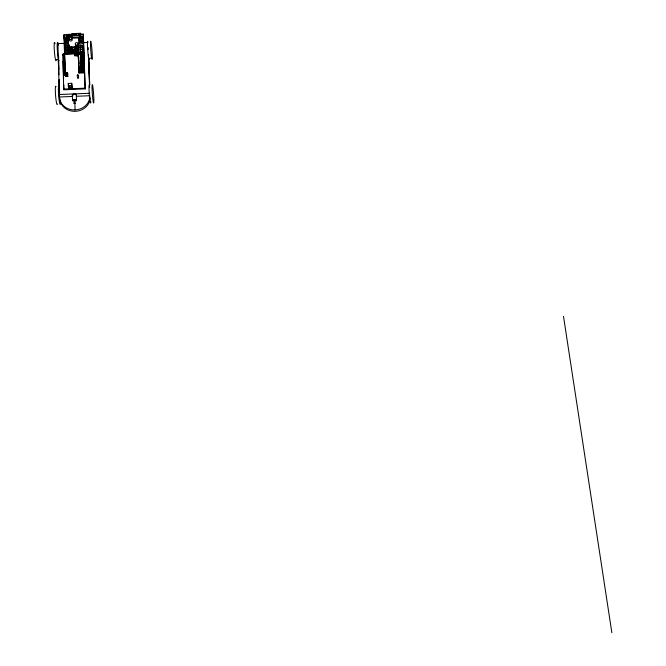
<?xml version="1.0" encoding="UTF-8"?>
<svg xmlns="http://www.w3.org/2000/svg" width="666" height="666" viewBox="0 0 666 666"><rect width="100%" height="100%" fill="white"/><g stroke="black" fill="none" stroke-linecap="round" stroke-linejoin="round"><path stroke-width="1" d="M80.419 41.675L81.185 40.951L82.001 41.617M78.621 75.4C78.197 83.799 76.057 72.144 78.33 75.183M81.885 38.978L81.094 38.128L80.353 39.028M74.567 35.664L73.776 34.815L73.035 35.714M77.206 35.564L76.415 34.724L75.674 35.623M66.916 42.358L66.125 41.517L65.351 42.241M65.093 38.645L65.867 37.92L66.675 38.586L65.901 39.311L65.093 38.645L65.301 41.259M80.694 36.988L80.569 33.3L72.128 33.608L72.436 38.187L79.978 37.904M66.758 39.702L66.034 38.695L65.301 39.594M63.878 37.937L64.785 37.246L68.107 37.779L68.473 44.306L64.244 44.464L63.961 34.807L72.319 34.499L72.128 33.608M68.107 37.779L68.273 43.432L64.952 42.899L64.044 43.59L68.273 43.432L68.473 44.306M83.158 37.221L83.525 43.74L79.304 43.898L79.121 43.024L78.929 37.379L79.853 36.68L81.968 36.605L83.158 37.221L83.983 53.213L64.677 53.954L64.427 45.355M79.121 43.024L80.045 42.333L83.35 42.865M77.647 75.208L77.256 75.449M78.463 54.171L78.313 55.469M78.571 55.236L78.388 57.692M78.571 57.501L78.605 58.616M78.68 60.839L78.463 59.923M78.496 61.031L78.754 60.698L78.53 62.146M78.929 66.375L78.713 67.591M78.938 68.656L78.979 69.78M79.013 70.896L79.129 72.078M80.503 54.279L81.019 72.228L79.096 72.194M71.72 89.294L70.829 88.262L68.973 88.653L69.156 89.394L71.72 89.294L71.637 86.597M78.788 69.963L79.046 69.589L78.829 71.087M74.958 100.658C76.224 99.7 72.511 99.967 74.167 100.691M76.557 54.837L76.016 55.32L74.675 47.086L76.057 47.028L77.114 52.706L83.824 52.456L82.484 52.506M68.831 49.983L69.838 52.997L77.114 52.706L76.39 47.477L77.772 47.428L78.821 52.647L78.005 44.381L77.747 46.662L69.064 46.995L68.665 44.739L69.514 53.014L69.772 50.791L68.665 44.739M70.787 47.228L71.545 52.93L72.927 52.872L72.844 50.216L71.462 50.266L70.787 47.228L72.178 47.178L72.927 52.872M84.024 54.229L83.866 53.471L62.737 54.287L63.736 89.053L68.748 88.844M72.169 88.711L85.065 88.178L85.215 88.894L63.919 89.777L63.736 89.053M59.324 94.522L89.785 93.257M72.619 96.445L59.391 96.995L57.917 43.598L64.369 43.357M76.682 96.27L89.877 95.721M69.156 49.967L69.081 47.752L70.479 47.702L70.871 49.9M74.867 52.764L75.391 52.739L74.883 53.222L74.867 52.764L75.175 55.361L75.699 55.336L75.166 54.895M76.016 55.32L75.708 52.731L76.265 52.706L76.54 54.371M76.89 54.362L77.414 54.337L77.139 52.672L76.615 52.689L76.923 55.286L77.431 54.803L76.923 55.286M75.724 53.188L76.282 53.172M76.632 53.155L77.156 53.13L77.447 55.27M77.764 53.63L77.897 55.786L74.808 55.603L74.742 53.746L77.764 53.63L74.808 54.054M75.708 52.731L75.966 53.929L76.523 53.913M76.873 53.896L77.398 53.879M74.917 54.154L75.433 54.129L75.699 55.336M76.307 54.096L75.741 53.655L76.29 53.63L76.573 55.303M74.808 55.603L77.897 55.786M78.68 66.467L79.179 72.303M78.68 66.608L78.954 65.484M78.721 67.732L78.971 67.391L78.754 68.848M82.442 71.404L83.325 71.37L83.641 72.844L82.751 72.877L82.442 71.404L82.168 63.378L83.05 63.353L83.641 72.844M65.576 72.644L66.109 72.619L66.4 74.259L65.867 74.284L65.576 72.644L65.593 73.102L66.109 72.619M66.642 72.602L67.174 72.577L67.466 74.217L66.933 74.234L66.642 72.602L66.658 73.06L67.174 72.577M78.863 72.061L81.319 71.97M78.879 72.586L81.344 72.486L81.435 72.927L78.971 73.027L78.879 72.586L78.263 53.954L80.711 53.854L81.435 72.927M67.707 73.41L67.857 76.382L65.734 76.465L65.601 73.418L67.774 73.701M64.019 74.093L65.143 74.051L65.501 75.516L64.377 75.566L64.019 74.093L63.728 63.961L64.852 63.911L65.501 75.516M65.618 74.192L66.15 74.176L66.45 75.807L65.917 75.832L65.609 73.909L67.449 73.76L67.466 74.217M65.884 74.592L66.425 75.067L65.892 75.083L65.601 73.418M66.941 74.55L67.491 75.025L66.958 75.042L66.667 73.377L66.983 75.791L67.516 75.766L67.199 73.352L67.216 73.851M65.634 74.659L66.167 74.634M67.233 74.592L66.692 74.151L67.516 75.766M66.45 75.807L66.433 75.35L65.917 75.832M66.966 75.325L67.499 75.308M65.659 76.174L67.857 76.382M68.282 83.433L68.773 89.619L68.282 83.433L71.712 83.292L72.194 89.477L71.712 83.292M68.115 86.081L68.889 85.956M68.423 88.178L71.853 88.037M65.634 47.994L67.749 47.91L67.882 50.333L67.932 52.189L65.817 52.264L65.568 45.854L67.682 45.771L67.807 47.919M80.07 45.288L82.234 45.513L80.07 45.288L80.195 47.436L80.128 45.588M67.749 46.079L65.568 45.854M67.932 52.189L67.741 47.619L65.626 47.702L65.701 48.293M80.128 47.128L82.234 47.053L82.309 47.652M72.511 47.627L73.252 52.855L72.511 47.627L74.367 47.552L75.092 52.789L74.367 47.552M77.672 44.397L78.646 47.428M82.176 45.205L82.442 51.615L80.336 51.698L80.136 47.428L82.251 47.344M80.203 49.276L82.309 49.192L82.384 49.767M67.799 49.759L65.684 49.842L65.767 50.416M65.693 50.117L67.807 50.033M77.772 47.428L78.172 49.625L78.005 44.381M80.336 51.698L80.211 49.542L82.318 49.467M69.747 50.033L77.431 49.742M74.675 47.086L75.333 50.117L76.707 50.067L76.79 52.731L76.14 49.7M69.772 50.791L71.154 50.741L71.22 52.939L70.546 49.917M73.185 50.658L75.025 50.591M77.048 50.516L78.413 50.458L78.488 52.656L77.847 49.625M80.27 51.39L82.442 51.615M67.865 51.881L65.817 52.264M64.244 44.464L64.502 53.205L69.514 53.014L69.431 50.4M83.025 62.462L82.134 62.504L81.81 52.756L82.692 52.722L83 54.229L83.333 63.953L82.692 52.722M78.272 54.221L80.719 54.129M78.28 54.362L80.811 54.312M81.81 52.756L82.118 54.262L83 54.229M78.422 58.808L78.68 58.466L78.455 59.782M55.07 43.74A9.149 0.866 85.3 0 0 54.137 46.112A9.149 0.866 85.3 0 0 55.195 58.15L55.494 59.582L58.516 59.465L58.791 60.348A9.149 0.841 85.4 0 0 59.033 60.631M91.667 58.175L91.433 56.752A9.124 0.608 85.7 0 1 90.493 42.05A9.124 0.608 85.7 0 1 91.916 49.367A9.124 0.608 85.7 0 1 91.883 59.066L91.667 58.175L88.661 58.3L88.42 56.868A9.124 0.633 85.7 0 1 87.487 45.846A9.124 0.633 85.7 0 1 87.879 41.583M64.827 63.178L64.544 53.413L63.42 53.455L63.703 63.22L64.827 63.178L65.185 64.669L64.061 64.71L63.919 59.84M78.571 63.262L78.829 62.929L78.605 64.377M78.563 63.12L78.788 61.913M72.02 33.874L80.461 33.566M66.783 34.391L66.808 35.24M67.466 34.366L67.815 35.298L67.641 34.357M68.323 34.332L68.673 35.265L68.498 34.324M69.181 34.299L69.53 35.231L69.356 34.291M70.047 34.266L70.388 35.206L70.047 34.441M70.904 34.241L71.27 36.022L70.904 34.407M80.569 33.3L80.744 34.182L83.2 34.099L83.35 34.865L85.215 88.894M71.753 34.815C73.568 37.712 64.752 38.054 66.259 35.015L71.82 35.123M72.078 35.723L80.528 35.406M66.983 36.18L66.608 34.399M66.3 36.372L71.795 36.172M72.244 37.304L79.795 37.021M67.507 39.977L68.165 39.952M66.225 41.175L68.207 41.109M83.616 42.641L87.979 42.474M82.484 64.868L83.367 64.835M79.745 34.948L78.655 34.732L78.397 35.689M77.389 77.606L78.746 77.547M56.052 86.73L55.952 86.43A9.191 0.891 85.5 0 0 55.586 95.704A9.191 0.891 85.5 0 0 57.401 104.087M59.574 88.536L59.008 86.305A9.191 0.866 85.5 0 0 58.417 91.642A9.191 0.866 85.5 0 0 59.624 102.93A9.191 0.866 85.5 0 0 60.623 101.423M55.494 59.582L55.778 60.473A9.149 0.866 85.3 0 0 56.219 60.415M89.502 85.356L89.427 85.057A9.166 0.649 85.8 0 0 89.402 95.479A9.166 0.649 85.8 0 0 90.842 101.673M78.913 64.369L78.53 54.121M57.917 43.598L58.283 45.122M63.886 69.53L64.244 71.004L63.703 63.22M66.7 74.617L66.983 75.791M66.433 75.35L66.134 73.393L66.142 73.893M62.737 54.287L62.912 55.037M74.276 99.442L74.492 100.358M64.502 53.205L65.185 64.669M63.961 34.807L64.277 40.435M63.986 35.764L64.169 36.538M68.989 44.722L69.672 47.769M66.259 35.015L66.367 36.68M70.479 47.702L71.154 50.741M71.245 47.211L71.92 50.25M72.552 48.785L73.218 51.815M74.742 53.746L75.175 55.361M78.263 53.954L78.971 73.027M80.136 47.428L80.261 49.575M78.929 37.379L79.304 43.898M83.2 34.099L83.383 35.822M563.494 316.325L611.863 632.7M88.803 58.866L89.727 84.732M89.61 84.882L88.661 58.3L88.878 59.182A9.124 0.633 85.7 0 0 89.202 59.132M88.153 47.586L88.228 49.625M88.403 54.47L89.577 87.338M83.866 53.471L85.065 88.178M83.233 35.057L83.333 38.104M83.05 63.353L83.325 71.37M81.968 36.605L82.159 42.249M82.118 54.262L82.251 58.15M82.517 65.867L82.751 72.877M80.744 34.182L80.844 36.946M80.711 53.854L81.344 72.486M79.853 36.68L80.045 42.333M77.139 52.672L77.156 53.13M75.966 53.929L75.982 54.396M75.433 54.129L74.9 53.688L74.875 55.902M78.313 47.444L78.388 49.7M76.39 47.477L76.465 49.684M75.333 50.117L75.416 52.772M76.29 94.855L76.465 100.275M74.867 103.147L75.083 109.932M71.462 50.266L71.545 52.93M72.344 95.013L72.519 100.441M70.829 88.262L70.746 85.556L69.464 85.614L69.539 88.312M67.682 45.771L67.741 47.619M66.9 37.163L67.066 42.815M66.925 73.776L66.933 74.234M66.392 73.801L66.4 74.259M64.785 37.246L64.952 42.899M65.859 73.818L65.867 74.284M65.651 73.793L65.734 76.465M64.852 63.911L65.143 74.051M63.095 61.172L63.595 78.538M63.769 84.665L63.919 89.777M58.583 56.061L58.666 59.041M58.691 60.04L58.949 69.372M59.241 79.745L59.615 93.232M58.941 74.842L58.225 58.034A9.149 0.841 85.4 0 1 57.176 45.996A9.149 0.841 85.4 0 1 58.084 43.631M59.083 79.97L59.282 87.146M90.168 98.019A15.226 13.503 -4.5 0 1 74.9 111.339A15.226 13.503 -4.5 0 1 59.757 98.418L59.391 96.995A15.26 13.528 -4.5 0 0 74.567 109.94A15.26 13.528 -4.5 0 0 89.877 96.603M73.077 95.638A1.981 0.924 0.7 0 1 72.577 94.472A1.981 0.924 0.7 0 1 74.958 94.064A1.981 0.924 0.7 0 1 76.274 95.088M74.184 101.265A1.981 0.916 0.6 0 1 72.835 99.833A1.981 0.916 0.6 0 1 76.182 99.9A1.981 0.916 0.6 0 1 74.7 101.274M78.347 44.73A1.507 1.315 -3.1 0 1 77.306 46.737A1.507 1.315 -3.1 0 1 75.599 45.155M77.414 44.156A1.507 1.315 -3.1 0 1 77.78 44.272M71.47 38.561A1.507 1.315 -3.3 0 1 72.011 40.435A1.507 1.315 -3.3 0 1 69.813 40.768A1.507 1.315 -3.3 0 1 69.664 38.836M73.793 103.022L75.366 103.047L73.793 103.022M79.704 34.515C78.064 36.946 77.897 32.209 79.704 34.515M80.186 37.904C81.294 40.551 82.442 35.906 80.186 37.904M80.278 40.726C81.385 43.382 82.542 38.72 80.278 40.726M72.86 34.59C73.959 37.229 75.116 32.592 72.86 34.59M75.499 34.49C76.607 37.138 77.756 32.492 75.499 34.49M66.758 41.417C65.11 43.856 64.96 39.103 66.758 41.417M71.245 88.653L69.322 88.736L69.455 89.294L71.379 89.211L71.245 88.653M77.164 53.596L76.665 54.079L77.164 53.596M75.649 53.946L75.15 54.429L75.649 53.946M92.674 85.781L92.457 84.932A9.166 0.624 85.8 0 0 92.416 94.905A9.166 0.624 85.8 0 0 93.848 101.99A9.166 0.624 85.8 0 0 92.907 87.171L92.674 85.781M69.697 39.361A1.507 1.315 -3.3 0 0 71.92 38.137A1.507 1.315 -3.3 0 0 69.622 37.08A1.507 1.315 -3.3 0 0 69.697 39.361M76.024 45.088A1.507 1.324 -3.1 0 0 78.247 43.856A1.507 1.324 -3.1 0 0 75.949 42.799A1.507 1.324 -3.1 0 0 76.024 45.088"/></g></svg>
